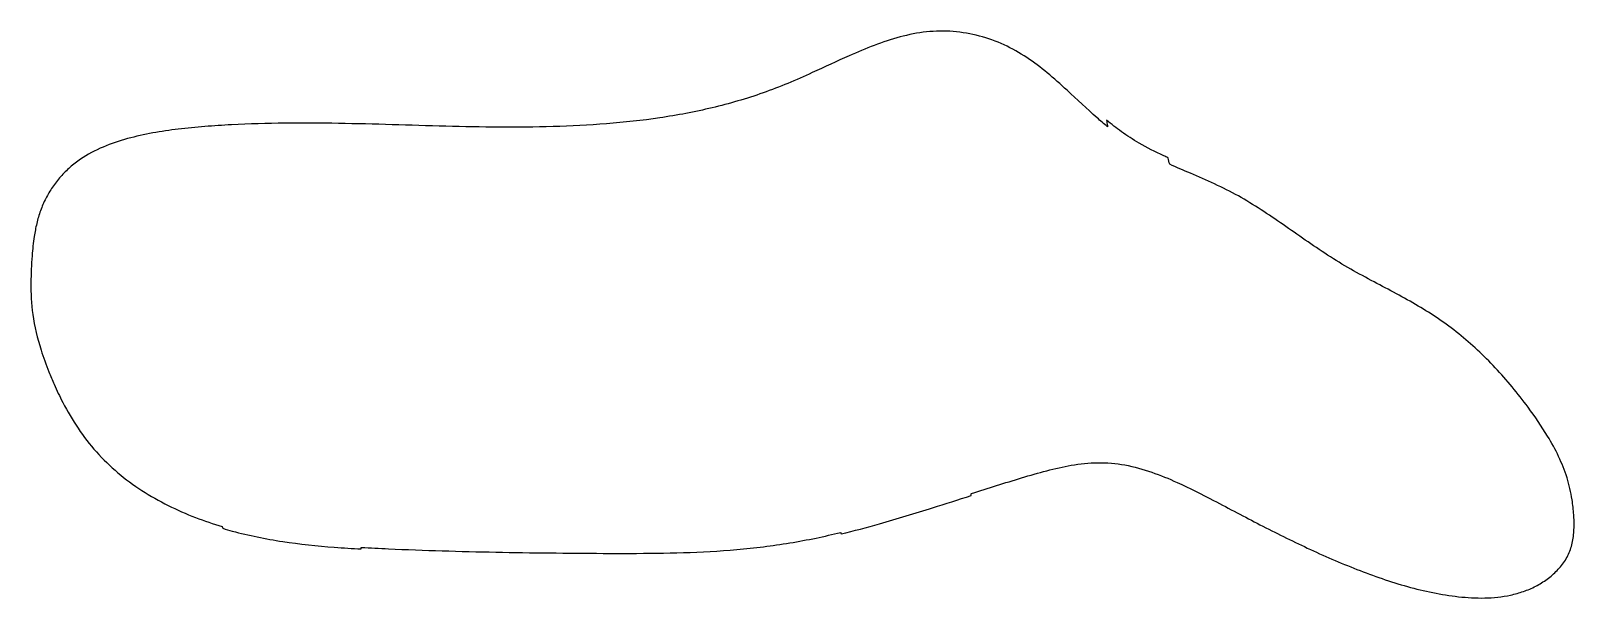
# Model space of a CAD drawing. Header units: millimetres. Extents: x 2 to 297, y 33 to 142.
import ezdxf

# ---------------------------------------------------------------- set-up
doc = ezdxf.new("R2010")
doc.units = ezdxf.units.MM
doc.layers.add('outline', color=7, linetype='Continuous')

msp = doc.modelspace()

# ---------------------------------------------------------------- linework, layer by layer
at = {"layer": 'outline'}
for points, knots in [([(207.51, 123.46), (206.83, 124.02), (206.16, 124.59), (203.56, 126.88), (201.69, 128.67), (198.53, 131.55), (197.28, 132.68), (194.73, 134.78), (193.44, 135.77), (190.7, 137.58), (189.25, 138.39), (186.22, 139.79), (184.64, 140.36), (181.39, 141.22), (179.73, 141.51), (176.34, 141.78), (174.63, 141.75), (171.22, 141.39), (169.53, 141.05), (166.19, 140.16), (164.55, 139.61), (161.32, 138.38), (159.72, 137.71), (155.79, 135.97), (153.45, 134.86), (149.56, 133.08), (148, 132.39), (144.87, 131.09), (143.3, 130.48), (138.52, 128.8), (135.26, 127.86), (128.66, 126.28), (125.32, 125.65), (118.58, 124.65), (115.19, 124.28), (108.4, 123.74), (104.99, 123.57), (98.17, 123.38), (94.75, 123.35), (87.92, 123.39), (84.51, 123.46), (77.68, 123.63), (74.27, 123.74), (67.44, 123.94), (64.03, 124.03), (57.21, 124.14), (53.8, 124.17), (46.98, 124.1), (43.58, 124.01), (38.47, 123.74), (36.77, 123.63), (33.38, 123.35), (31.69, 123.19), (26.74, 122.59), (23.49, 122.05), (18.72, 120.74), (17.15, 120.22), (14.12, 118.93), (12.67, 118.16), (10.63, 116.77), (9.96, 116.25), (8.7, 115.14), (8.1, 114.55), (6.98, 113.29), (6.46, 112.62), (5.51, 111.22), (5.08, 110.49), (4.31, 108.98), (3.98, 108.2), (3.4, 106.6), (3.16, 105.79), (2.77, 104.15), (2.61, 103.32), (2.29, 101.27), (2.16, 100.04), (1.94, 97.09), (1.87, 95.36), (1.84, 91.61), (1.93, 89.6), (2.52, 85.28), (3.09, 83.01), (4.23, 79.38), (4.73, 77.99), (5.27, 76.62)], [0, 0, 0, 0, 0.010538, 0.010538, 0.041552, 0.041552, 0.061779, 0.061779, 0.081199, 0.081199, 0.101124, 0.101124, 0.121184, 0.121184, 0.141426, 0.141426, 0.161873, 0.161873, 0.182526, 0.182526, 0.203287, 0.203287, 0.223997, 0.223997, 0.254938, 0.254938, 0.275353, 0.275353, 0.295545, 0.295545, 0.336138, 0.336138, 0.376909, 0.376909, 0.417767, 0.417767, 0.458649, 0.458649, 0.499579, 0.499579, 0.540521, 0.540521, 0.581455, 0.581455, 0.62237, 0.62237, 0.663245, 0.663245, 0.704099, 0.704099, 0.724548, 0.724548, 0.744863, 0.744863, 0.784351, 0.784351, 0.80413, 0.80413, 0.823769, 0.823769, 0.833833, 0.833833, 0.843935, 0.843935, 0.85407, 0.85407, 0.864222, 0.864222, 0.87438, 0.87438, 0.884541, 0.884541, 0.894644, 0.894644, 0.909425, 0.909425, 0.930149, 0.930149, 0.954328, 0.954328, 0.982334, 0.982334, 1, 1, 1, 1]), ([(219.04, 117.52), (218.77, 117.64), (218.5, 117.77), (216.62, 118.65), (215.04, 119.45), (212.36, 121.01), (211.24, 121.73), (209.18, 123.2), (208.24, 123.94), (207.32, 124.7)], [0, 0, 0, 0, 0.065542, 0.065542, 0.450445, 0.450445, 0.740422, 0.740422, 1, 1, 1, 1]), ([(207.32, 124.7), (207.37, 124.36), (207.42, 124.02), (207.48, 123.61), (207.49, 123.53), (207.51, 123.46)], [0, 0, 0, 0, 0.819093, 0.819093, 1, 1, 1, 1]), ([(181.45, 53.32), (181.48, 53.33), (181.51, 53.34), (184.72, 54.37), (187.89, 55.39), (192.69, 56.83), (194.29, 57.3), (197.45, 58.12), (199.01, 58.48), (202.25, 59.03), (203.94, 59.21), (207.37, 59.27), (209.11, 59.13), (212.56, 58.5), (214.26, 58.01), (217.59, 56.86), (219.2, 56.2), (223.16, 54.42), (225.47, 53.24), (229.27, 51.26), (230.76, 50.46), (233.71, 48.91), (235.16, 48.15), (239.61, 45.86), (242.62, 44.36), (248.78, 41.48), (251.94, 40.11), (258.31, 37.61), (261.52, 36.49), (268, 34.69), (271.25, 34), (276.2, 33.46), (277.87, 33.36), (281.21, 33.43), (282.87, 33.6), (285.33, 34.13), (286.15, 34.36), (287.76, 34.92), (288.54, 35.25), (290.05, 36.04), (290.78, 36.49), (292.15, 37.49), (292.79, 38.04), (293.68, 38.96), (293.96, 39.28), (294.48, 39.95), (294.73, 40.29), (295.17, 41.01), (295.37, 41.39), (295.72, 42.15), (295.88, 42.55), (296.14, 43.35), (296.24, 43.76), (296.41, 44.59), (296.48, 45.01), (296.59, 46.07), (296.62, 46.71), (296.63, 47.99), (296.6, 48.64), (296.49, 50.25), (296.39, 51.22), (296.02, 53.6), (295.7, 55), (294.83, 57.77), (294.29, 59.12), (293.03, 61.77), (292.32, 63.06), (290.4, 66.22), (289.15, 68.06), (285.88, 72.49), (283.78, 75.01), (279.37, 79.72), (277.05, 81.9), (273.34, 84.89), (272.06, 85.83), (269.47, 87.59), (268.17, 88.41), (264.09, 90.81), (261.26, 92.29), (256.93, 94.59), (255.43, 95.4), (252.45, 97.09), (250.99, 97.99), (246.66, 100.79), (243.86, 102.79), (238.25, 106.67), (235.44, 108.56), (231.02, 111.05), (229.5, 111.81), (226.43, 113.23), (224.88, 113.89), (222, 115.11), (220.68, 115.68), (219.37, 116.27)], [0, 0, 0, 0, 0.00038, 0.00038, 0.04264, 0.04264, 0.063747, 0.063747, 0.083963, 0.083963, 0.105416, 0.105416, 0.127436, 0.127436, 0.149816, 0.149816, 0.171949, 0.171949, 0.204754, 0.204754, 0.226137, 0.226137, 0.246918, 0.246918, 0.289482, 0.289482, 0.333027, 0.333027, 0.376101, 0.376101, 0.418089, 0.418089, 0.439216, 0.439216, 0.460345, 0.460345, 0.471075, 0.471075, 0.481859, 0.481859, 0.492654, 0.492654, 0.503377, 0.503377, 0.508751, 0.508751, 0.514118, 0.514118, 0.519469, 0.519469, 0.524812, 0.524812, 0.530162, 0.530162, 0.53554, 0.53554, 0.543636, 0.543636, 0.551818, 0.551818, 0.564103, 0.564103, 0.582314, 0.582314, 0.600746, 0.600746, 0.619422, 0.619422, 0.647576, 0.647576, 0.689071, 0.689071, 0.729291, 0.729291, 0.74941, 0.74941, 0.768887, 0.768887, 0.809297, 0.809297, 0.830908, 0.830908, 0.852661, 0.852661, 0.896161, 0.896161, 0.938979, 0.938979, 0.960446, 0.960446, 0.981804, 0.981804, 1, 1, 1, 1]), ([(219.37, 116.27), (219.27, 116.67), (219.17, 117.06), (219.05, 117.48), (219.05, 117.5), (219.04, 117.52)], [0, 0, 0, 0, 0.951448, 0.951448, 1, 1, 1, 1]), ([(5.27, 76.62), (5.59, 75.82), (5.92, 75.03), (6.79, 73.07), (7.35, 71.91), (8.84, 69.07), (9.81, 67.41), (11.95, 64.24), (13.1, 62.73), (15.64, 59.89), (17.01, 58.57), (19.92, 56.1), (21.46, 54.97), (24.67, 52.89), (26.34, 51.95), (29.75, 50.23), (31.5, 49.47), (34.97, 48.13), (36.67, 47.54), (38.4, 47.03)], [0, 0, 0, 0, 0.05578, 0.05578, 0.139336, 0.139336, 0.263858, 0.263858, 0.387313, 0.387313, 0.510825, 0.510825, 0.634853, 0.634853, 0.759019, 0.759019, 0.882949, 0.882949, 1, 1, 1, 1]), ([(156.59, 45.63), (159.06, 46.23), (161.52, 46.89), (167.36, 48.55), (170.73, 49.58), (176.56, 51.41), (179.01, 52.19), (181.47, 52.96)], [0, 0, 0, 0, 0.294369, 0.294369, 0.702007, 0.702007, 1, 1, 1, 1]), ([(38.5, 46.71), (39.1, 46.53), (39.7, 46.35), (43.48, 45.33), (46.7, 44.68), (53.21, 43.69), (56.51, 43.35), (61.52, 42.97), (63.23, 42.86), (64.95, 42.77)], [0, 0, 0, 0, 0.070474, 0.070474, 0.437706, 0.437706, 0.807671, 0.807671, 1, 1, 1, 1]), ([(64.96, 43.05), (66.7, 42.95), (68.43, 42.87), (73.58, 42.65), (77, 42.52), (83.83, 42.31), (87.24, 42.23), (94.08, 42.09), (97.49, 42.04), (104.32, 41.97), (107.74, 41.94), (114.57, 41.91), (117.98, 41.91), (124.8, 42), (128.2, 42.1), (135, 42.48), (138.39, 42.77), (145.14, 43.6), (148.5, 44.16), (153.41, 45.18), (154.97, 45.54), (156.53, 45.92)], [0, 0, 0, 0, 0.056743, 0.056743, 0.168278, 0.168278, 0.279813, 0.279813, 0.391343, 0.391343, 0.502863, 0.502863, 0.614251, 0.614251, 0.725385, 0.725385, 0.836413, 0.836413, 0.947625, 0.947625, 1, 1, 1, 1])]:
    msp.add_open_spline(points, degree=3, knots=knots, dxfattribs=at)
for points in [[(181.47, 52.96), (181.47, 53.08), (181.46, 53.2), (181.45, 53.32)], [(38.4, 47.03), (38.43, 46.92), (38.46, 46.81), (38.5, 46.71)], [(156.53, 45.92), (156.55, 45.82), (156.57, 45.72), (156.59, 45.63)], [(64.95, 42.77), (64.95, 42.86), (64.96, 42.95), (64.96, 43.05)]]:
    msp.add_open_spline(points, degree=3, dxfattribs=at)

doc.saveas('drawing.dxf')
